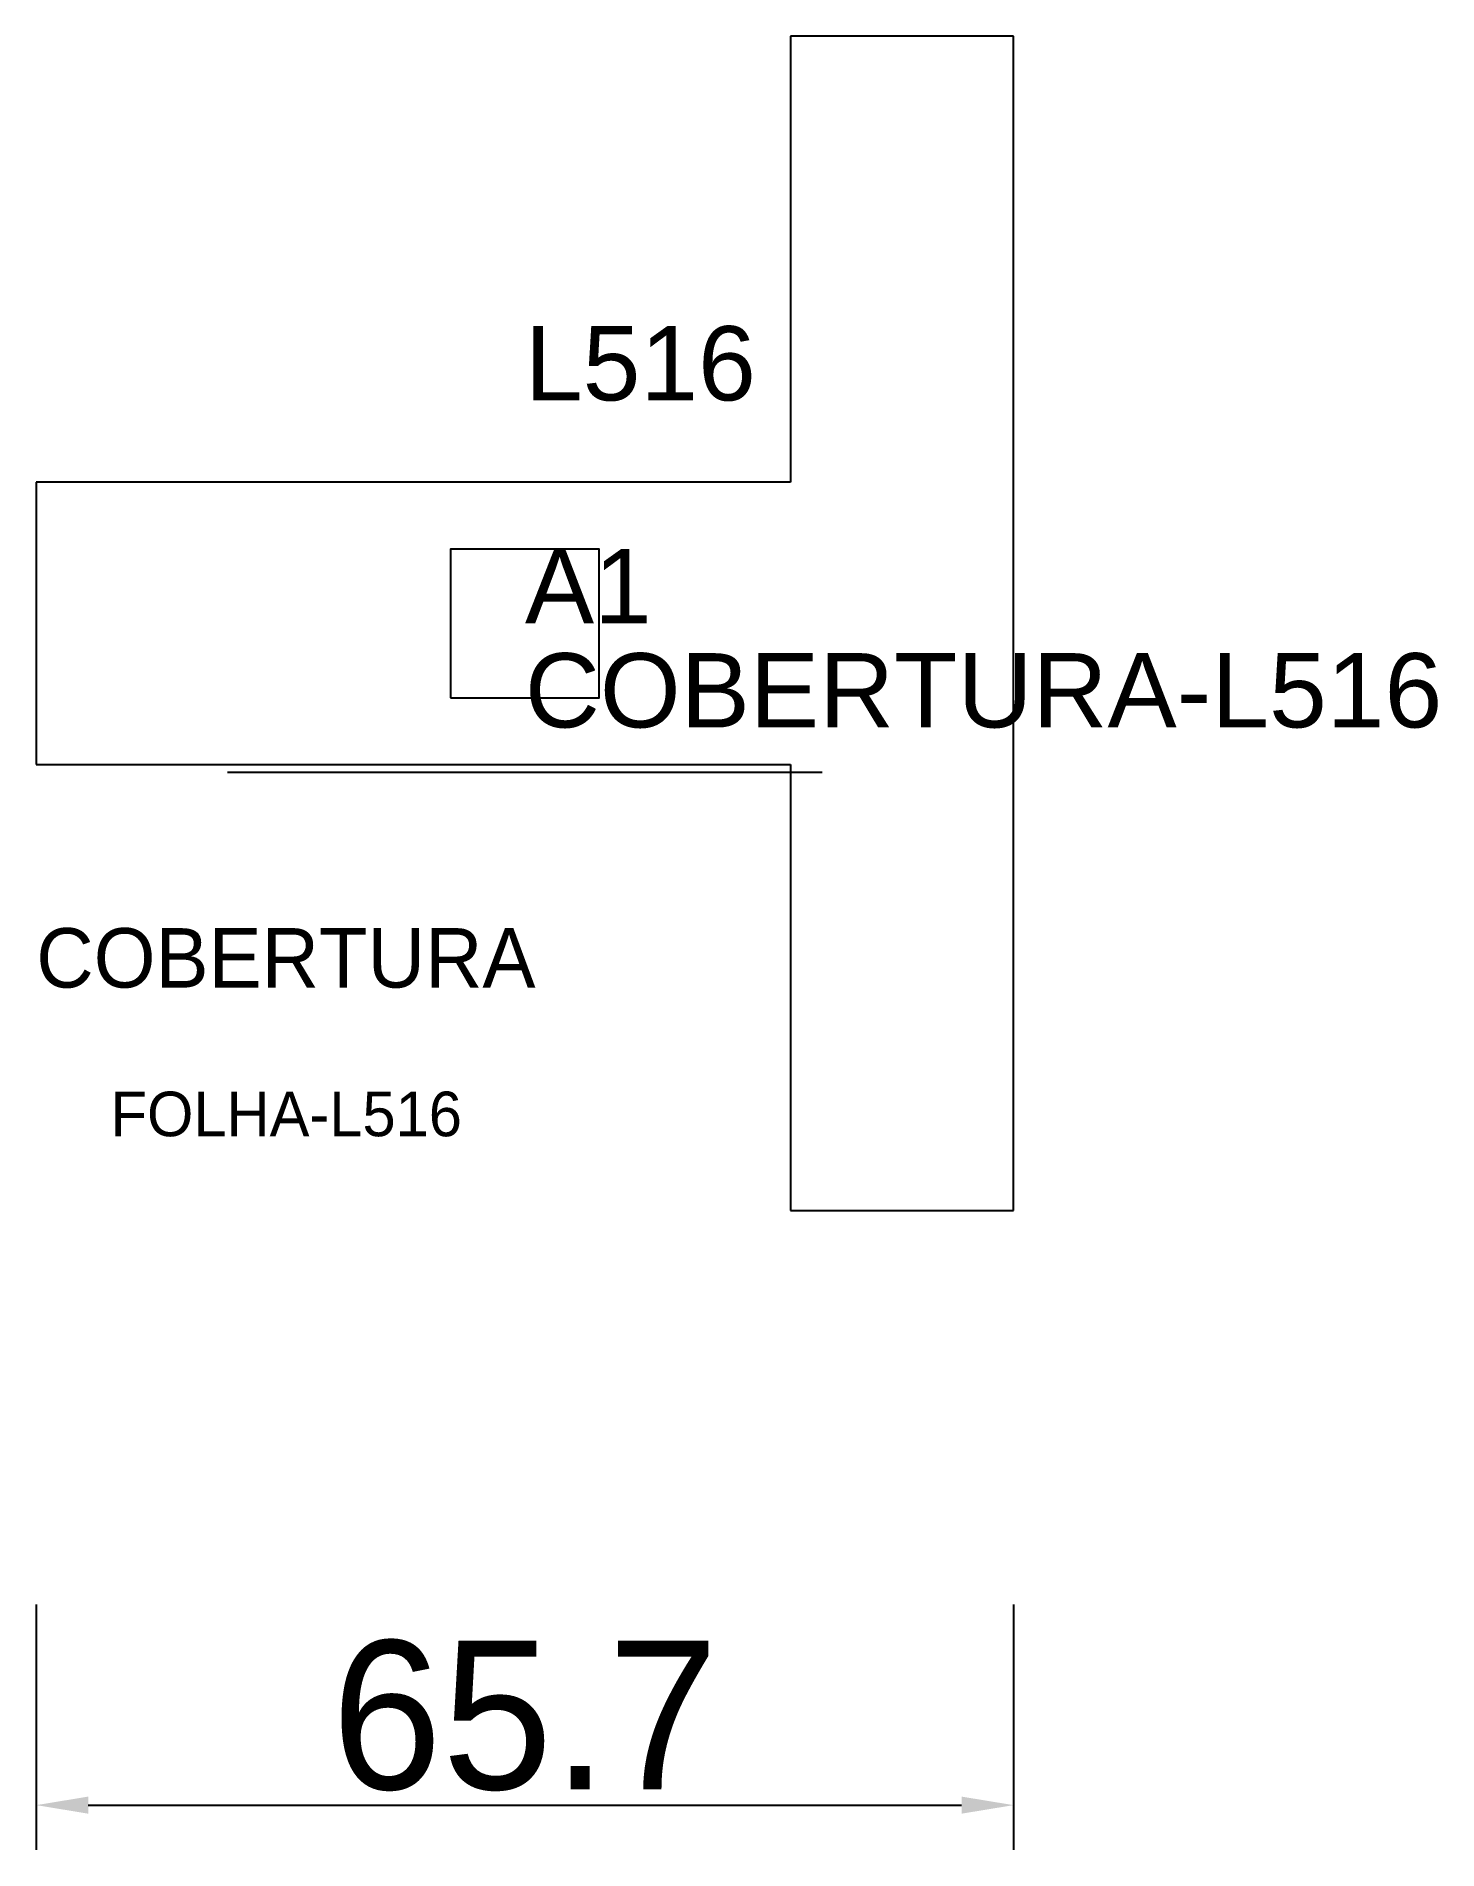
# Model space of a CAD drawing. Header units: metres. Extents: x 222 to 316, y 80 to 202.
import ezdxf

# ---------------------------------------------------------------- set-up
doc = ezdxf.new("R2010")
doc.units = ezdxf.units.M
for name, color, linetype in [('3', 3, 'CONTINUOUS'), ('AUX00', 7, 'CONTINUOUS'), ('COTA', 241, 'CONTINUOUS'), ('FOLHA', 255, 'CONTINUOUS'), ('Hachura', 251, 'CONTINUOUS'), ('NOMENCLATURA', 7, 'CONTINUOUS'), ('Nível', 160, 'CONTINUOUS'), ('Painéis', 200, 'CONTINUOUS'), ('Pilares', 5, 'CONTINUOUS'), ('SARR_2.2x7', 40, 'CONTINUOUS')]:
    doc.layers.add(name, color=color, linetype=linetype)
doc.styles.add('ARIAL', font='Arial.ttf')
doc.styles.add('STR_STANDARD', font='arial.ttf')
doc.dimstyles.new('EZ DXF', dxfattribs={"dimtxt": 10, "dimasz": 3.5, "dimexe": 3, "dimexo": 1.5, "dimgap": 1, "dimtad": 1, "dimdec": 1, "dimdsep": 46, "dimcen": 2.5, "dimazin": 3, "dimtfac": 1, "dimtmove": 0, "dimatfit": 3})

msp = doc.modelspace()

# ---------------------------------------------------------------- hatches: boundary and pattern name
at = {"layer": 'Hachura'}
h = msp.add_hatch(dxfattribs=at)
h.set_pattern_fill('ANSI31', scale=50)
h.paths.add_polyline_path([(222.2, 152.5), (272.94, 152.5), (272.94, 122.5), (287.94, 122.5), (287.94, 201.5), (272.94, 201.5), (272.94, 171.5), (222.2, 171.5)])
h = msp.add_hatch(dxfattribs=at)
h.set_pattern_fill('ANSI31', scale=50)
h.paths.add_polyline_path([(222.2, 152.5), (272.94, 152.5), (272.94, 122.5), (287.94, 122.5), (287.94, 201.5), (272.94, 201.5), (272.94, 171.5), (222.2, 171.5)])

# ---------------------------------------------------------------- linework, layer by layer
at = {"layer": 'Painéis', "color": 200}
for p, q in [((287.94, 201.5), (272.94, 201.5)), ((272.94, 201.5), (272.94, 171.5)), ((287.94, 201.5), (272.94, 201.5)), ((272.94, 201.5), (272.94, 171.5)), ((287.94, 122.5), (287.94, 201.5)), ((287.94, 122.5), (287.94, 201.5)), ((272.94, 171.5), (222.2, 171.5)), ((222.2, 171.5), (222.2, 152.5)), ((272.94, 171.5), (222.2, 171.5)), ((222.2, 171.5), (222.2, 152.5)), ((222.2, 152.5), (272.94, 152.5)), ((222.2, 152.5), (272.94, 152.5)), ((272.94, 152.5), (272.94, 122.5)), ((272.94, 152.5), (272.94, 122.5)), ((272.94, 122.5), (287.94, 122.5)), ((272.94, 122.5), (287.94, 122.5))]:
    msp.add_line(p, q, dxfattribs=at)
at = {"layer": 'Pilares'}
msp.add_lwpolyline([(250.07, 157), (260.07, 157), (260.07, 167), (250.07, 167)], close=True, dxfattribs=at)
msp.add_lwpolyline([(250.07, 157), (260.07, 157), (260.07, 167), (250.07, 167)], close=True, dxfattribs=at)
at = {"layer": 'SARR_2.2x7'}
msp.add_line((235.07, 152), (275.07, 152), dxfattribs=at)
msp.add_line((235.07, 152), (275.07, 152), dxfattribs=at)

# ---------------------------------------------------------------- texts
at = {"layer": '3', "style": 'STR_STANDARD'}
msp.add_text('A1', height=5, dxfattribs=at).set_placement((255.07, 162))
msp.add_text('A1', height=5, dxfattribs=at).set_placement((255.07, 162))
at = {"layer": 'AUX00', "style": 'STR_STANDARD'}
msp.add_text('COBERTURA-L516', height=5, dxfattribs=at).set_placement((255.07, 155))
msp.add_text('COBERTURA-L516', height=5, dxfattribs=at).set_placement((255.07, 155))
at = {"layer": 'FOLHA'}
msp.add_text('FOLHA-L516', height=3, dxfattribs=at).set_placement((227.2, 127.5))
msp.add_text('FOLHA-L516', height=3, dxfattribs=at).set_placement((227.2, 127.5))
at = {"layer": 'NOMENCLATURA', "insert": (255.07, 182), "char_height": 5, "attachment_point": 1, "style": 'ARIAL'}
msp.add_mtext('L516', dxfattribs=at)
msp.add_mtext('L516', dxfattribs=at)
at = {"layer": 'Nível'}
msp.add_text('COBERTURA', height=4, dxfattribs=at).set_placement((222.2, 137.5))
msp.add_text('COBERTURA', height=4, dxfattribs=at).set_placement((222.2, 137.5))

# ---------------------------------------------------------------- dimensions: what is measured, and where the dimension line sits
at = {"layer": 'COTA'}
msp.add_linear_dim(base=(222.2, 82.5), p1=(222.2, 97.5), p2=(287.94, 97.5), dimstyle='EZ DXF', dxfattribs=at).render()
msp.add_linear_dim(base=(222.2, 82.5), p1=(222.2, 97.5), p2=(287.94, 97.5), dimstyle='EZ DXF', dxfattribs=at).render()

doc.saveas('drawing.dxf')
